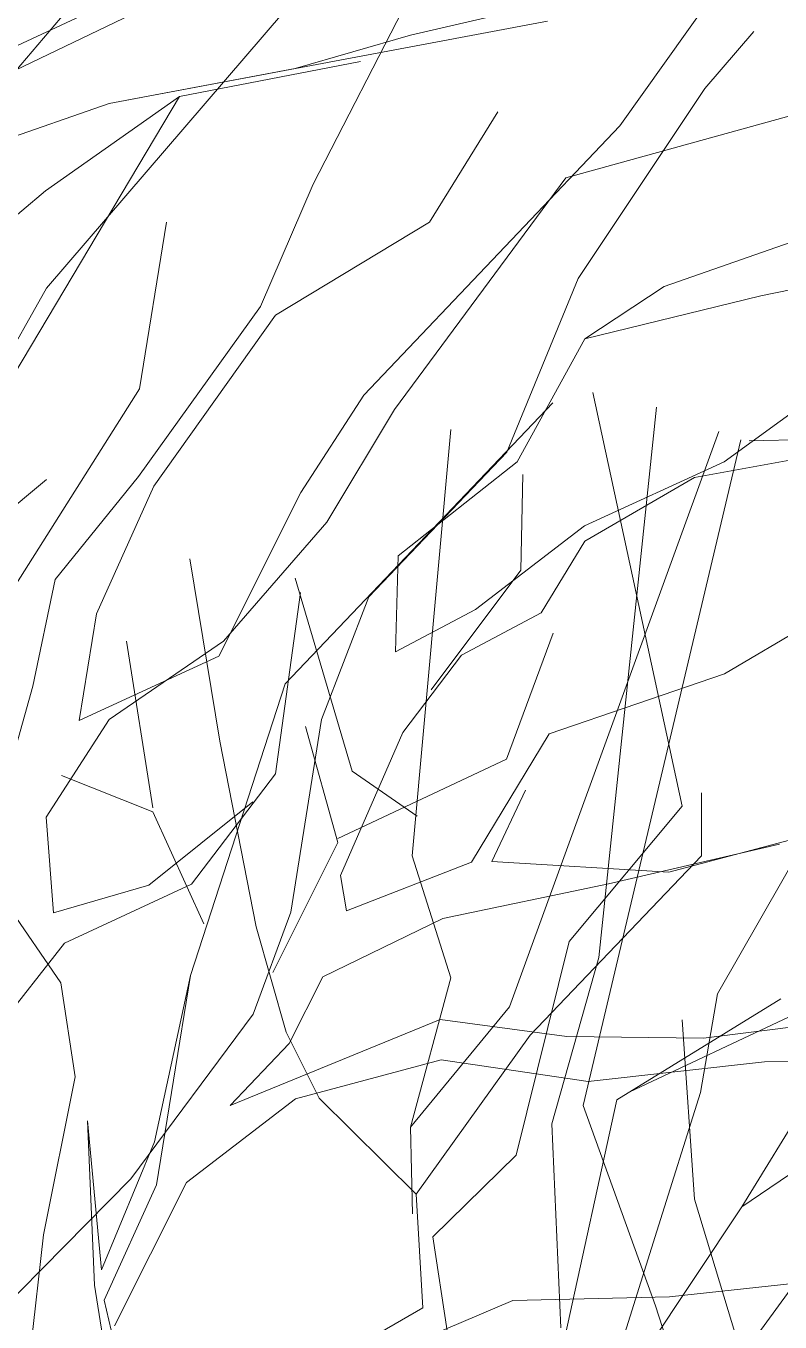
# Model space of a CAD drawing. Header units: millimetres. Extents: x -13512 to 8923, y -6533 to 5096.
# Drawn here: x -522.6 to -415.4, y -5617.3 to -5433.1 of the extents above; entities that cross this region are included whole.
import ezdxf

# ---------------------------------------------------------------- set-up
doc = ezdxf.new("R2010")
doc.units = ezdxf.units.MM
for name, color, linetype, lineweight in [('A-ELEWACJA CIENKA', 11, 'Continuous', 13), ('B-materiały', 9, 'Continuous', 0), ('Layer1', 7, 'Continuous', 0)]:
    doc.layers.add(name, color=color, linetype=linetype, lineweight=lineweight)

# ---------------------------------------------------------------- blocks, each defined once
blk = doc.blocks.new('A$C2EBD462E')
at = {"layer": 'B-materiały'}
for p, q in [((-36.61, 949.78), (-23.92, 890.99)), ((-80.34, 908.35), (-42.28, 948.3)), ((-35.74, 869.47), (-27.53, 947.69)), ((-62.29, 883.94), (-56.77, 944.52)), ((-48.42, 862.45), (-18.68, 944.24)), ((-37.96, 848.42), (-15.58, 943.03)), ((-46.84, 924.54), (-46.55, 938.12)), ((-89.62, 900.21), (-93.88, 926.12)), ((-70.81, 895.94), (-78.89, 923.39)), ((-59.55, 907.5), (-46.84, 924.54)), ((-48.86, 897.67), (-42.22, 915.59)), ((-99.11, 890.74), (-102.86, 914.43)), ((-93.78, 866.9), (-80.34, 908.35)), ((-72.83, 885.82), (-77.45, 902.29)), ((-84.45, 873.84), (-89.62, 900.21)), ((-72.83, 886.4), (-48.86, 897.67)), ((-99.11, 890.16), (-112.1, 895.36)), ((-61.57, 889.58), (-70.81, 895.94)), ((-21.16, 883.94), (-21.16, 892.89)), ((-21.16, 892.89), (-21.16, 883.94)), ((-91.89, 874.27), (-99.11, 890.16)), ((-23.92, 890.99), (-39.97, 871.74)), ((-82.07, 867.33), (-72.83, 885.82)), ((-18.86, 864.31), (-6.55, 885.84)), ((-56.77, 866.59), (-62.29, 883.94)), ((-45.49, 858.45), (-21.16, 883.94)), ((-112.19, 865.88), (-119.73, 876.86)), ((-80.17, 858.86), (-84.45, 873.84)), ((-39.97, 871.74), (-47.49, 841.37)), ((-42.41, 845.84), (-35.74, 869.47)), ((-15.4, 834.05), (5.17, 867.67)), ((-110.18, 852.52), (-112.19, 865.88)), ((-93.78, 866.9), (-98.9, 843.27)), ((-98.62, 837.17), (-93.78, 866.9)), ((-62.51, 845.34), (-56.77, 866.59)), ((-21.3, 850.28), (-18.86, 864.31)), ((-62.51, 845.34), (-48.42, 862.45)), ((-9.88, 863.61), (-33.2, 849.23)), ((-7.87, 861.44), (-31.44, 850.32)), ((-22.17, 835.13), (-23.92, 860.62)), ((-75.47, 849.48), (-80.17, 858.86)), ((-61.72, 835.86), (-45.49, 858.45)), ((-114.64, 830.06), (-110.18, 852.52)), ((11.69, 852.49), (-15.4, 834.05)), ((-61.72, 835.86), (-75.47, 849.48)), ((-33.2, 849.23), (-40.54, 815.72)), ((-27.51, 830.57), (-21.3, 850.28)), ((-27.68, 819.95), (-37.96, 848.42)), ((-106.42, 825.1), (-108.43, 846.25)), ((-108.43, 846.25), (-107.42, 822.93)), ((-41.13, 816.82), (-42.41, 845.84)), ((-62.21, 833.05), (-62.51, 845.34)), ((-98.9, 843.27), (-106.42, 825.1)), ((-47.49, 841.37), (-59.33, 829.77)), ((-106.03, 820.78), (-98.62, 837.17)), ((-15.4, 812.9), (2.41, 837.3)), ((-60.75, 819.68), (-61.72, 835.86)), ((-15.4, 812.9), (-22.17, 835.13)), ((-15.4, 834.05), (-29.31, 813.21)), ((-117.85, 802.05), (-114.64, 830.06)), ((-59.33, 829.77), (-57.32, 816.42)), ((-33.72, 810.86), (-27.51, 830.57)), ((-107.42, 822.93), (-103.85, 800.73)), ((-101.02, 799.12), (-106.03, 820.78)), ((-20.16, 796.63), (-27.68, 819.95)), ((-66.81, 816.18), (-60.75, 819.68))]:
    blk.add_line(p, q, dxfattribs=at)

msp = doc.modelspace()

# ---------------------------------------------------------------- linework, layer by layer
at = {"layer": 'Layer1'}
for p, q in [((-543.36, -5462.19), (-499.07, -5410.14)), ((-543.36, -5462.19), (-499.07, -5410.14)), ((-543.36, -5462.19), (-499.07, -5410.14)), ((-543.36, -5462.19), (-499.07, -5410.14)), ((-543.36, -5462.19), (-499.07, -5410.14)), ((-543.36, -5462.19), (-499.07, -5410.14)), ((-543.36, -5462.19), (-499.07, -5410.14)), ((-543.36, -5462.19), (-499.07, -5410.14)), ((-490.69, -5423.39), (-536.45, -5445.34)), ((-490.69, -5423.39), (-536.45, -5445.34)), ((-490.69, -5423.39), (-536.45, -5445.34)), ((-490.69, -5423.39), (-536.45, -5445.34)), ((-490.69, -5423.39), (-536.45, -5445.34)), ((-490.69, -5423.39), (-536.45, -5445.34)), ((-490.69, -5423.39), (-536.45, -5445.34)), ((-490.69, -5423.39), (-536.45, -5445.34)), ((-481.78, -5455.62), (-465.23, -5423.39)), ((-481.78, -5455.62), (-465.23, -5423.39)), ((-481.78, -5455.62), (-465.23, -5423.39)), ((-481.78, -5455.62), (-465.23, -5423.39)), ((-481.78, -5455.62), (-465.23, -5423.39)), ((-481.78, -5455.62), (-465.23, -5423.39)), ((-481.78, -5455.62), (-465.23, -5423.39)), ((-481.78, -5455.62), (-465.23, -5423.39)), ((-467.95, -5434.46), (-419.41, -5423.19)), ((-467.95, -5434.46), (-419.41, -5423.19)), ((-467.95, -5434.46), (-419.41, -5423.19)), ((-467.95, -5434.46), (-419.41, -5423.19)), ((-467.95, -5434.46), (-419.41, -5423.19)), ((-467.95, -5434.46), (-419.41, -5423.19)), ((-467.95, -5434.46), (-419.41, -5423.19)), ((-467.95, -5434.46), (-419.41, -5423.19)), ((-438.19, -5447.35), (-423.63, -5426.89)), ((-438.19, -5447.35), (-423.63, -5426.89)), ((-438.19, -5447.35), (-423.63, -5426.89)), ((-438.19, -5447.35), (-423.63, -5426.89)), ((-438.19, -5447.35), (-423.63, -5426.89)), ((-438.19, -5447.35), (-423.63, -5426.89)), ((-438.19, -5447.35), (-423.63, -5426.89)), ((-438.19, -5447.35), (-423.63, -5426.89)), ((-536.69, -5441.92), (-509.01, -5429.02)), ((-536.69, -5441.92), (-509.01, -5429.02)), ((-536.69, -5441.92), (-509.01, -5429.02)), ((-536.69, -5441.92), (-509.01, -5429.02)), ((-536.69, -5441.92), (-509.01, -5429.02)), ((-536.69, -5441.92), (-509.01, -5429.02)), ((-536.69, -5441.92), (-509.01, -5429.02)), ((-536.69, -5441.92), (-509.01, -5429.02)), ((-519.69, -5470.43), (-485.85, -5431.05)), ((-519.69, -5470.43), (-485.85, -5431.05)), ((-519.69, -5470.43), (-485.85, -5431.05)), ((-519.69, -5470.43), (-485.85, -5431.05)), ((-519.69, -5470.43), (-485.85, -5431.05)), ((-519.69, -5470.43), (-485.85, -5431.05)), ((-519.69, -5470.43), (-485.85, -5431.05)), ((-519.69, -5470.43), (-485.85, -5431.05)), ((-510.78, -5444.15), (-448.47, -5432.45)), ((-510.78, -5444.15), (-448.47, -5432.45)), ((-510.78, -5444.15), (-448.47, -5432.45)), ((-510.78, -5444.15), (-448.47, -5432.45)), ((-510.78, -5444.15), (-448.47, -5432.45)), ((-510.78, -5444.15), (-448.47, -5432.45)), ((-510.78, -5444.15), (-448.47, -5432.45)), ((-510.78, -5444.15), (-448.47, -5432.45)), ((-426.12, -5442.03), (-419.15, -5433.95)), ((-426.12, -5442.03), (-419.15, -5433.95)), ((-426.12, -5442.03), (-419.15, -5433.95)), ((-426.12, -5442.03), (-419.15, -5433.95)), ((-426.12, -5442.03), (-419.15, -5433.95)), ((-426.12, -5442.03), (-419.15, -5433.95)), ((-426.12, -5442.03), (-419.15, -5433.95)), ((-426.12, -5442.03), (-419.15, -5433.95)), ((-484.35, -5439.18), (-467.95, -5434.46)), ((-484.35, -5439.18), (-467.95, -5434.46)), ((-484.35, -5439.18), (-467.95, -5434.46)), ((-484.35, -5439.18), (-467.95, -5434.46)), ((-484.35, -5439.18), (-467.95, -5434.46)), ((-484.35, -5439.18), (-467.95, -5434.46)), ((-484.35, -5439.18), (-467.95, -5434.46)), ((-484.35, -5439.18), (-467.95, -5434.46)), ((-510.78, -5444.15), (-484.35, -5439.18)), ((-510.78, -5444.15), (-484.35, -5439.18)), ((-510.78, -5444.15), (-484.35, -5439.18)), ((-510.78, -5444.15), (-484.35, -5439.18)), ((-510.78, -5444.15), (-484.35, -5439.18)), ((-510.78, -5444.15), (-484.35, -5439.18)), ((-510.78, -5444.15), (-484.35, -5439.18)), ((-510.78, -5444.15), (-484.35, -5439.18)), ((-475.04, -5438.22), (-500.76, -5443.18)), ((-475.04, -5438.22), (-500.76, -5443.18)), ((-475.04, -5438.22), (-500.76, -5443.18)), ((-475.04, -5438.22), (-500.76, -5443.18)), ((-475.04, -5438.22), (-500.76, -5443.18)), ((-475.04, -5438.22), (-500.76, -5443.18)), ((-475.04, -5438.22), (-500.76, -5443.18)), ((-475.04, -5438.22), (-500.76, -5443.18)), ((-393.04, -5440.11), (-445.89, -5454.75)), ((-393.04, -5440.11), (-445.89, -5454.75)), ((-393.04, -5440.11), (-445.89, -5454.75)), ((-393.04, -5440.11), (-445.89, -5454.75)), ((-393.04, -5440.11), (-445.89, -5454.75)), ((-393.04, -5440.11), (-445.89, -5454.75)), ((-393.04, -5440.11), (-445.89, -5454.75)), ((-393.04, -5440.11), (-445.89, -5454.75)), ((-542.57, -5513.29), (-500.76, -5443.18)), ((-542.57, -5513.29), (-500.76, -5443.18)), ((-542.57, -5513.29), (-500.76, -5443.18)), ((-542.57, -5513.29), (-500.76, -5443.18)), ((-542.57, -5513.29), (-500.76, -5443.18)), ((-542.57, -5513.29), (-500.76, -5443.18)), ((-542.57, -5513.29), (-500.76, -5443.18)), ((-542.57, -5513.29), (-500.76, -5443.18)), ((-500.76, -5443.18), (-519.81, -5456.58)), ((-500.76, -5443.18), (-519.81, -5456.58)), ((-500.76, -5443.18), (-519.81, -5456.58)), ((-500.76, -5443.18), (-519.81, -5456.58)), ((-500.76, -5443.18), (-519.81, -5456.58)), ((-500.76, -5443.18), (-519.81, -5456.58)), ((-500.76, -5443.18), (-519.81, -5456.58)), ((-500.76, -5443.18), (-519.81, -5456.58)), ((-444.11, -5469.04), (-426.12, -5442.03)), ((-444.11, -5469.04), (-426.12, -5442.03)), ((-444.11, -5469.04), (-426.12, -5442.03)), ((-444.11, -5469.04), (-426.12, -5442.03)), ((-444.11, -5469.04), (-426.12, -5442.03)), ((-444.11, -5469.04), (-426.12, -5442.03)), ((-444.11, -5469.04), (-426.12, -5442.03)), ((-444.11, -5469.04), (-426.12, -5442.03)), ((-530.71, -5451.11), (-510.78, -5444.15)), ((-530.71, -5451.11), (-510.78, -5444.15)), ((-530.71, -5451.11), (-510.78, -5444.15)), ((-530.71, -5451.11), (-510.78, -5444.15)), ((-530.71, -5451.11), (-510.78, -5444.15)), ((-530.71, -5451.11), (-510.78, -5444.15)), ((-530.71, -5451.11), (-510.78, -5444.15)), ((-530.71, -5451.11), (-510.78, -5444.15)), ((-455.56, -5445.34), (-465.23, -5461.02)), ((-455.56, -5445.34), (-465.23, -5461.02)), ((-455.56, -5445.34), (-465.23, -5461.02)), ((-455.56, -5445.34), (-465.23, -5461.02)), ((-455.56, -5445.34), (-465.23, -5461.02)), ((-455.56, -5445.34), (-465.23, -5461.02)), ((-455.56, -5445.34), (-465.23, -5461.02)), ((-455.56, -5445.34), (-465.23, -5461.02)), ((-453.58, -5463.53), (-438.19, -5447.35)), ((-453.58, -5463.53), (-438.19, -5447.35)), ((-453.58, -5463.53), (-438.19, -5447.35)), ((-453.58, -5463.53), (-438.19, -5447.35)), ((-453.58, -5463.53), (-438.19, -5447.35)), ((-453.58, -5463.53), (-438.19, -5447.35)), ((-453.58, -5463.53), (-438.19, -5447.35)), ((-453.58, -5463.53), (-438.19, -5447.35)), ((-489.24, -5473.04), (-481.78, -5455.62)), ((-489.24, -5473.04), (-481.78, -5455.62)), ((-489.24, -5473.04), (-481.78, -5455.62)), ((-489.24, -5473.04), (-481.78, -5455.62)), ((-489.24, -5473.04), (-481.78, -5455.62)), ((-489.24, -5473.04), (-481.78, -5455.62)), ((-489.24, -5473.04), (-481.78, -5455.62)), ((-489.24, -5473.04), (-481.78, -5455.62)), ((-445.89, -5454.75), (-470.21, -5487.64)), ((-445.89, -5454.75), (-470.21, -5487.64)), ((-445.89, -5454.75), (-470.21, -5487.64)), ((-445.89, -5454.75), (-470.21, -5487.64)), ((-445.89, -5454.75), (-470.21, -5487.64)), ((-445.89, -5454.75), (-470.21, -5487.64)), ((-445.89, -5454.75), (-470.21, -5487.64)), ((-445.89, -5454.75), (-470.21, -5487.64)), ((-519.81, -5456.58), (-537.38, -5471.38)), ((-519.81, -5456.58), (-537.38, -5471.38)), ((-519.81, -5456.58), (-537.38, -5471.38)), ((-519.81, -5456.58), (-537.38, -5471.38)), ((-519.81, -5456.58), (-537.38, -5471.38)), ((-519.81, -5456.58), (-537.38, -5471.38)), ((-519.81, -5456.58), (-537.38, -5471.38)), ((-519.81, -5456.58), (-537.38, -5471.38)), ((-348.25, -5457.19), (-418.18, -5471.48)), ((-348.25, -5457.19), (-418.18, -5471.48)), ((-348.25, -5457.19), (-418.18, -5471.48)), ((-348.25, -5457.19), (-418.18, -5471.48)), ((-348.25, -5457.19), (-418.18, -5471.48)), ((-348.25, -5457.19), (-418.18, -5471.48)), ((-348.25, -5457.19), (-418.18, -5471.48)), ((-348.25, -5457.19), (-418.18, -5471.48)), ((-506.48, -5484.72), (-502.61, -5461.02)), ((-506.48, -5484.72), (-502.61, -5461.02)), ((-506.48, -5484.72), (-502.61, -5461.02)), ((-506.48, -5484.72), (-502.61, -5461.02)), ((-506.48, -5484.72), (-502.61, -5461.02)), ((-506.48, -5484.72), (-502.61, -5461.02)), ((-506.48, -5484.72), (-502.61, -5461.02)), ((-506.48, -5484.72), (-502.61, -5461.02)), ((-465.23, -5461.02), (-487.14, -5474.26)), ((-465.23, -5461.02), (-487.14, -5474.26)), ((-465.23, -5461.02), (-487.14, -5474.26)), ((-465.23, -5461.02), (-487.14, -5474.26)), ((-465.23, -5461.02), (-487.14, -5474.26)), ((-465.23, -5461.02), (-487.14, -5474.26)), ((-465.23, -5461.02), (-487.14, -5474.26)), ((-465.23, -5461.02), (-487.14, -5474.26)), ((-411.95, -5463.21), (-431.88, -5470.17)), ((-411.95, -5463.21), (-431.88, -5470.17)), ((-411.95, -5463.21), (-431.88, -5470.17)), ((-411.95, -5463.21), (-431.88, -5470.17)), ((-411.95, -5463.21), (-431.88, -5470.17)), ((-411.95, -5463.21), (-431.88, -5470.17)), ((-411.95, -5463.21), (-431.88, -5470.17)), ((-411.95, -5463.21), (-431.88, -5470.17)), ((-474.57, -5485.6), (-453.58, -5463.53)), ((-474.57, -5485.6), (-453.58, -5463.53)), ((-474.57, -5485.6), (-453.58, -5463.53)), ((-474.57, -5485.6), (-453.58, -5463.53)), ((-474.57, -5485.6), (-453.58, -5463.53)), ((-474.57, -5485.6), (-453.58, -5463.53)), ((-474.57, -5485.6), (-453.58, -5463.53)), ((-474.57, -5485.6), (-453.58, -5463.53)), ((-454.26, -5493.7), (-444.11, -5469.04)), ((-454.26, -5493.7), (-444.11, -5469.04)), ((-454.26, -5493.7), (-444.11, -5469.04)), ((-454.26, -5493.7), (-444.11, -5469.04)), ((-454.26, -5493.7), (-444.11, -5469.04)), ((-454.26, -5493.7), (-444.11, -5469.04)), ((-454.26, -5493.7), (-444.11, -5469.04)), ((-454.26, -5493.7), (-444.11, -5469.04)), ((-546.28, -5517.55), (-519.69, -5470.43)), ((-546.28, -5517.55), (-519.69, -5470.43)), ((-546.28, -5517.55), (-519.69, -5470.43)), ((-546.28, -5517.55), (-519.69, -5470.43)), ((-546.28, -5517.55), (-519.69, -5470.43)), ((-546.28, -5517.55), (-519.69, -5470.43)), ((-546.28, -5517.55), (-519.69, -5470.43)), ((-546.28, -5517.55), (-519.69, -5470.43)), ((-431.88, -5470.17), (-443.18, -5477.63)), ((-431.88, -5470.17), (-443.18, -5477.63)), ((-431.88, -5470.17), (-443.18, -5477.63)), ((-431.88, -5470.17), (-443.18, -5477.63)), ((-431.88, -5470.17), (-443.18, -5477.63)), ((-431.88, -5470.17), (-443.18, -5477.63)), ((-431.88, -5470.17), (-443.18, -5477.63)), ((-431.88, -5470.17), (-443.18, -5477.63)), ((-418.18, -5471.48), (-443.18, -5477.63)), ((-418.18, -5471.48), (-443.18, -5477.63)), ((-418.18, -5471.48), (-443.18, -5477.63)), ((-418.18, -5471.48), (-443.18, -5477.63)), ((-418.18, -5471.48), (-443.18, -5477.63)), ((-418.18, -5471.48), (-443.18, -5477.63)), ((-418.18, -5471.48), (-443.18, -5477.63)), ((-418.18, -5471.48), (-443.18, -5477.63)), ((-506.59, -5497.17), (-489.24, -5473.04)), ((-506.59, -5497.17), (-489.24, -5473.04)), ((-506.59, -5497.17), (-489.24, -5473.04)), ((-506.59, -5497.17), (-489.24, -5473.04)), ((-506.59, -5497.17), (-489.24, -5473.04)), ((-506.59, -5497.17), (-489.24, -5473.04)), ((-506.59, -5497.17), (-489.24, -5473.04)), ((-506.59, -5497.17), (-489.24, -5473.04)), ((-487.14, -5474.26), (-504.4, -5498.55)), ((-487.14, -5474.26), (-504.4, -5498.55)), ((-487.14, -5474.26), (-504.4, -5498.55)), ((-487.14, -5474.26), (-504.4, -5498.55)), ((-487.14, -5474.26), (-504.4, -5498.55)), ((-487.14, -5474.26), (-504.4, -5498.55)), ((-487.14, -5474.26), (-504.4, -5498.55)), ((-487.14, -5474.26), (-504.4, -5498.55)), ((-443.18, -5477.63), (-452.79, -5495.1)), ((-443.18, -5477.63), (-452.79, -5495.1)), ((-443.18, -5477.63), (-452.79, -5495.1)), ((-443.18, -5477.63), (-452.79, -5495.1)), ((-443.18, -5477.63), (-452.79, -5495.1)), ((-443.18, -5477.63), (-452.79, -5495.1)), ((-443.18, -5477.63), (-452.79, -5495.1)), ((-443.18, -5477.63), (-452.79, -5495.1)), ((-423.36, -5495.08), (-402.91, -5480.21)), ((-423.36, -5495.08), (-402.91, -5480.21)), ((-423.36, -5495.08), (-402.91, -5480.21)), ((-423.36, -5495.08), (-402.91, -5480.21)), ((-423.36, -5495.08), (-402.91, -5480.21)), ((-423.36, -5495.08), (-402.91, -5480.21)), ((-423.36, -5495.08), (-402.91, -5480.21)), ((-423.36, -5495.08), (-402.91, -5480.21)), ((-524.52, -5513.29), (-506.48, -5484.72)), ((-524.52, -5513.29), (-506.48, -5484.72)), ((-524.52, -5513.29), (-506.48, -5484.72)), ((-524.52, -5513.29), (-506.48, -5484.72)), ((-524.52, -5513.29), (-506.48, -5484.72)), ((-524.52, -5513.29), (-506.48, -5484.72)), ((-524.52, -5513.29), (-506.48, -5484.72)), ((-524.52, -5513.29), (-506.48, -5484.72)), ((-483.55, -5499.46), (-474.57, -5485.6)), ((-483.55, -5499.46), (-474.57, -5485.6)), ((-483.55, -5499.46), (-474.57, -5485.6)), ((-483.55, -5499.46), (-474.57, -5485.6)), ((-483.55, -5499.46), (-474.57, -5485.6)), ((-483.55, -5499.46), (-474.57, -5485.6)), ((-483.55, -5499.46), (-474.57, -5485.6)), ((-483.55, -5499.46), (-474.57, -5485.6)), ((-470.21, -5487.64), (-479.86, -5503.68)), ((-470.21, -5487.64), (-479.86, -5503.68)), ((-470.21, -5487.64), (-479.86, -5503.68)), ((-470.21, -5487.64), (-479.86, -5503.68)), ((-470.21, -5487.64), (-479.86, -5503.68)), ((-470.21, -5487.64), (-479.86, -5503.68)), ((-470.21, -5487.64), (-479.86, -5503.68)), ((-470.21, -5487.64), (-479.86, -5503.68)), ((-400.45, -5492.36), (-427.61, -5497.34)), ((-400.45, -5492.36), (-427.61, -5497.34)), ((-400.45, -5492.36), (-427.61, -5497.34)), ((-400.45, -5492.36), (-427.61, -5497.34)), ((-400.45, -5492.36), (-427.61, -5497.34)), ((-400.45, -5492.36), (-427.61, -5497.34)), ((-400.45, -5492.36), (-427.61, -5497.34)), ((-400.45, -5492.36), (-427.61, -5497.34)), ((-419.84, -5492.12), (-401.9, -5491.67)), ((-419.84, -5492.12), (-401.9, -5491.67)), ((-419.84, -5492.12), (-401.9, -5491.67)), ((-419.84, -5492.12), (-401.9, -5491.67)), ((-419.84, -5492.12), (-401.9, -5491.67)), ((-419.84, -5492.12), (-401.9, -5491.67)), ((-419.84, -5492.12), (-401.9, -5491.67)), ((-419.84, -5492.12), (-401.9, -5491.67)), ((-473.85, -5514.3), (-454.26, -5493.7)), ((-473.85, -5514.3), (-454.26, -5493.7)), ((-473.85, -5514.3), (-454.26, -5493.7)), ((-473.85, -5514.3), (-454.26, -5493.7)), ((-473.85, -5514.3), (-454.26, -5493.7)), ((-473.85, -5514.3), (-454.26, -5493.7)), ((-473.85, -5514.3), (-454.26, -5493.7)), ((-473.85, -5514.3), (-454.26, -5493.7)), ((-452.79, -5495.1), (-469.69, -5508.45)), ((-452.79, -5495.1), (-469.69, -5508.45)), ((-452.79, -5495.1), (-469.69, -5508.45)), ((-452.79, -5495.1), (-469.69, -5508.45)), ((-452.79, -5495.1), (-469.69, -5508.45)), ((-452.79, -5495.1), (-469.69, -5508.45)), ((-452.79, -5495.1), (-469.69, -5508.45)), ((-452.79, -5495.1), (-469.69, -5508.45)), ((-443.23, -5504.2), (-423.36, -5495.08)), ((-443.23, -5504.2), (-423.36, -5495.08)), ((-443.23, -5504.2), (-423.36, -5495.08)), ((-443.23, -5504.2), (-423.36, -5495.08)), ((-443.23, -5504.2), (-423.36, -5495.08)), ((-443.23, -5504.2), (-423.36, -5495.08)), ((-443.23, -5504.2), (-423.36, -5495.08)), ((-443.23, -5504.2), (-423.36, -5495.08)), ((-519.69, -5497.61), (-529.36, -5505.63)), ((-519.69, -5497.61), (-529.36, -5505.63)), ((-519.69, -5497.61), (-529.36, -5505.63)), ((-519.69, -5497.61), (-529.36, -5505.63)), ((-519.69, -5497.61), (-529.36, -5505.63)), ((-519.69, -5497.61), (-529.36, -5505.63)), ((-519.69, -5497.61), (-529.36, -5505.63)), ((-519.69, -5497.61), (-529.36, -5505.63)), ((-518.42, -5511.82), (-506.59, -5497.17)), ((-518.42, -5511.82), (-506.59, -5497.17)), ((-518.42, -5511.82), (-506.59, -5497.17)), ((-518.42, -5511.82), (-506.59, -5497.17)), ((-518.42, -5511.82), (-506.59, -5497.17)), ((-518.42, -5511.82), (-506.59, -5497.17)), ((-518.42, -5511.82), (-506.59, -5497.17)), ((-518.42, -5511.82), (-506.59, -5497.17)), ((-427.61, -5497.34), (-443.18, -5506.35)), ((-427.61, -5497.34), (-443.18, -5506.35)), ((-427.61, -5497.34), (-443.18, -5506.35)), ((-427.61, -5497.34), (-443.18, -5506.35)), ((-427.61, -5497.34), (-443.18, -5506.35)), ((-427.61, -5497.34), (-443.18, -5506.35)), ((-427.61, -5497.34), (-443.18, -5506.35)), ((-427.61, -5497.34), (-443.18, -5506.35)), ((-504.4, -5498.55), (-512.56, -5516.7)), ((-504.4, -5498.55), (-512.56, -5516.7)), ((-504.4, -5498.55), (-512.56, -5516.7)), ((-504.4, -5498.55), (-512.56, -5516.7)), ((-504.4, -5498.55), (-512.56, -5516.7)), ((-504.4, -5498.55), (-512.56, -5516.7)), ((-504.4, -5498.55), (-512.56, -5516.7)), ((-504.4, -5498.55), (-512.56, -5516.7)), ((-495.18, -5522.73), (-483.55, -5499.46)), ((-495.18, -5522.73), (-483.55, -5499.46)), ((-495.18, -5522.73), (-483.55, -5499.46)), ((-495.18, -5522.73), (-483.55, -5499.46)), ((-495.18, -5522.73), (-483.55, -5499.46)), ((-495.18, -5522.73), (-483.55, -5499.46)), ((-495.18, -5522.73), (-483.55, -5499.46)), ((-495.18, -5522.73), (-483.55, -5499.46)), ((-479.86, -5503.68), (-494.51, -5520.56)), ((-479.86, -5503.68), (-494.51, -5520.56)), ((-479.86, -5503.68), (-494.51, -5520.56)), ((-479.86, -5503.68), (-494.51, -5520.56)), ((-479.86, -5503.68), (-494.51, -5520.56)), ((-479.86, -5503.68), (-494.51, -5520.56)), ((-479.86, -5503.68), (-494.51, -5520.56)), ((-479.86, -5503.68), (-494.51, -5520.56)), ((-458.73, -5516.07), (-443.23, -5504.2)), ((-458.73, -5516.07), (-443.23, -5504.2)), ((-458.73, -5516.07), (-443.23, -5504.2)), ((-458.73, -5516.07), (-443.23, -5504.2)), ((-458.73, -5516.07), (-443.23, -5504.2)), ((-458.73, -5516.07), (-443.23, -5504.2)), ((-458.73, -5516.07), (-443.23, -5504.2)), ((-458.73, -5516.07), (-443.23, -5504.2)), ((-443.18, -5506.35), (-449.38, -5516.55)), ((-443.18, -5506.35), (-449.38, -5516.55)), ((-443.18, -5506.35), (-449.38, -5516.55)), ((-443.18, -5506.35), (-449.38, -5516.55)), ((-443.18, -5506.35), (-449.38, -5516.55)), ((-443.18, -5506.35), (-449.38, -5516.55)), ((-443.18, -5506.35), (-449.38, -5516.55)), ((-443.18, -5506.35), (-449.38, -5516.55)), ((-469.69, -5508.45), (-470.06, -5522.1)), ((-469.69, -5508.45), (-470.06, -5522.1)), ((-469.69, -5508.45), (-470.06, -5522.1)), ((-469.69, -5508.45), (-470.06, -5522.1)), ((-469.69, -5508.45), (-470.06, -5522.1)), ((-469.69, -5508.45), (-470.06, -5522.1)), ((-469.69, -5508.45), (-470.06, -5522.1)), ((-469.69, -5508.45), (-470.06, -5522.1)), ((-521.63, -5526.98), (-518.42, -5511.82)), ((-521.63, -5526.98), (-518.42, -5511.82)), ((-521.63, -5526.98), (-518.42, -5511.82)), ((-521.63, -5526.98), (-518.42, -5511.82)), ((-521.63, -5526.98), (-518.42, -5511.82)), ((-521.63, -5526.98), (-518.42, -5511.82)), ((-521.63, -5526.98), (-518.42, -5511.82)), ((-521.63, -5526.98), (-518.42, -5511.82)), ((-483.6, -5513.64), (-487.14, -5539.43)), ((-483.6, -5513.64), (-487.14, -5539.43)), ((-483.6, -5513.64), (-487.14, -5539.43)), ((-483.6, -5513.64), (-487.14, -5539.43)), ((-483.6, -5513.64), (-487.14, -5539.43)), ((-483.6, -5513.64), (-487.14, -5539.43)), ((-483.6, -5513.64), (-487.14, -5539.43)), ((-483.6, -5513.64), (-487.14, -5539.43)), ((-480.59, -5531.7), (-473.85, -5514.3)), ((-480.59, -5531.7), (-473.85, -5514.3)), ((-480.59, -5531.7), (-473.85, -5514.3)), ((-480.59, -5531.7), (-473.85, -5514.3)), ((-480.59, -5531.7), (-473.85, -5514.3)), ((-480.59, -5531.7), (-473.85, -5514.3)), ((-480.59, -5531.7), (-473.85, -5514.3)), ((-480.59, -5531.7), (-473.85, -5514.3)), ((-423.32, -5525.24), (-405.63, -5514.74)), ((-423.32, -5525.24), (-405.63, -5514.74)), ((-423.32, -5525.24), (-405.63, -5514.74)), ((-423.32, -5525.24), (-405.63, -5514.74)), ((-423.32, -5525.24), (-405.63, -5514.74)), ((-423.32, -5525.24), (-405.63, -5514.74)), ((-423.32, -5525.24), (-405.63, -5514.74)), ((-423.32, -5525.24), (-405.63, -5514.74)), ((-512.56, -5516.7), (-515.05, -5531.84)), ((-512.56, -5516.7), (-515.05, -5531.84)), ((-512.56, -5516.7), (-515.05, -5531.84)), ((-512.56, -5516.7), (-515.05, -5531.84)), ((-512.56, -5516.7), (-515.05, -5531.84)), ((-512.56, -5516.7), (-515.05, -5531.84)), ((-512.56, -5516.7), (-515.05, -5531.84)), ((-512.56, -5516.7), (-515.05, -5531.84)), ((-470.06, -5522.1), (-458.73, -5516.07)), ((-470.06, -5522.1), (-458.73, -5516.07)), ((-470.06, -5522.1), (-458.73, -5516.07)), ((-470.06, -5522.1), (-458.73, -5516.07)), ((-470.06, -5522.1), (-458.73, -5516.07)), ((-470.06, -5522.1), (-458.73, -5516.07)), ((-470.06, -5522.1), (-458.73, -5516.07)), ((-470.06, -5522.1), (-458.73, -5516.07)), ((-449.38, -5516.55), (-460.72, -5522.58)), ((-449.38, -5516.55), (-460.72, -5522.58)), ((-449.38, -5516.55), (-460.72, -5522.58)), ((-449.38, -5516.55), (-460.72, -5522.58)), ((-449.38, -5516.55), (-460.72, -5522.58)), ((-449.38, -5516.55), (-460.72, -5522.58)), ((-449.38, -5516.55), (-460.72, -5522.58)), ((-449.38, -5516.55), (-460.72, -5522.58)), ((-494.51, -5520.56), (-510.75, -5531.73)), ((-494.51, -5520.56), (-510.75, -5531.73)), ((-494.51, -5520.56), (-510.75, -5531.73)), ((-494.51, -5520.56), (-510.75, -5531.73)), ((-494.51, -5520.56), (-510.75, -5531.73)), ((-494.51, -5520.56), (-510.75, -5531.73)), ((-494.51, -5520.56), (-510.75, -5531.73)), ((-494.51, -5520.56), (-510.75, -5531.73)), ((-515.05, -5531.84), (-495.18, -5522.73)), ((-515.05, -5531.84), (-495.18, -5522.73)), ((-515.05, -5531.84), (-495.18, -5522.73)), ((-515.05, -5531.84), (-495.18, -5522.73)), ((-515.05, -5531.84), (-495.18, -5522.73)), ((-515.05, -5531.84), (-495.18, -5522.73)), ((-515.05, -5531.84), (-495.18, -5522.73)), ((-515.05, -5531.84), (-495.18, -5522.73)), ((-460.72, -5522.58), (-469.06, -5533.56)), ((-460.72, -5522.58), (-469.06, -5533.56)), ((-460.72, -5522.58), (-469.06, -5533.56)), ((-460.72, -5522.58), (-469.06, -5533.56)), ((-460.72, -5522.58), (-469.06, -5533.56)), ((-460.72, -5522.58), (-469.06, -5533.56)), ((-460.72, -5522.58), (-469.06, -5533.56)), ((-460.72, -5522.58), (-469.06, -5533.56)), ((-448.23, -5533.76), (-423.32, -5525.24)), ((-448.23, -5533.76), (-423.32, -5525.24)), ((-448.23, -5533.76), (-423.32, -5525.24)), ((-448.23, -5533.76), (-423.32, -5525.24)), ((-448.23, -5533.76), (-423.32, -5525.24)), ((-448.23, -5533.76), (-423.32, -5525.24)), ((-448.23, -5533.76), (-423.32, -5525.24)), ((-448.23, -5533.76), (-423.32, -5525.24)), ((-526.24, -5543.61), (-521.63, -5526.98)), ((-526.24, -5543.61), (-521.63, -5526.98)), ((-526.24, -5543.61), (-521.63, -5526.98)), ((-526.24, -5543.61), (-521.63, -5526.98)), ((-526.24, -5543.61), (-521.63, -5526.98)), ((-526.24, -5543.61), (-521.63, -5526.98)), ((-526.24, -5543.61), (-521.63, -5526.98)), ((-526.24, -5543.61), (-521.63, -5526.98)), ((-510.75, -5531.73), (-519.73, -5545.6)), ((-510.75, -5531.73), (-519.73, -5545.6)), ((-510.75, -5531.73), (-519.73, -5545.6)), ((-510.75, -5531.73), (-519.73, -5545.6)), ((-510.75, -5531.73), (-519.73, -5545.6)), ((-510.75, -5531.73), (-519.73, -5545.6)), ((-510.75, -5531.73), (-519.73, -5545.6)), ((-510.75, -5531.73), (-519.73, -5545.6)), ((-484.93, -5559.09), (-480.59, -5531.7)), ((-484.93, -5559.09), (-480.59, -5531.7)), ((-484.93, -5559.09), (-480.59, -5531.7)), ((-484.93, -5559.09), (-480.59, -5531.7)), ((-484.93, -5559.09), (-480.59, -5531.7)), ((-484.93, -5559.09), (-480.59, -5531.7)), ((-484.93, -5559.09), (-480.59, -5531.7)), ((-484.93, -5559.09), (-480.59, -5531.7)), ((-469.06, -5533.56), (-477.88, -5553.88)), ((-469.06, -5533.56), (-477.88, -5553.88)), ((-469.06, -5533.56), (-477.88, -5553.88)), ((-469.06, -5533.56), (-477.88, -5553.88)), ((-469.06, -5533.56), (-477.88, -5553.88)), ((-469.06, -5533.56), (-477.88, -5553.88)), ((-469.06, -5533.56), (-477.88, -5553.88)), ((-469.06, -5533.56), (-477.88, -5553.88)), ((-459.26, -5551.98), (-448.23, -5533.76)), ((-459.26, -5551.98), (-448.23, -5533.76)), ((-459.26, -5551.98), (-448.23, -5533.76)), ((-459.26, -5551.98), (-448.23, -5533.76)), ((-459.26, -5551.98), (-448.23, -5533.76)), ((-459.26, -5551.98), (-448.23, -5533.76)), ((-459.26, -5551.98), (-448.23, -5533.76)), ((-459.26, -5551.98), (-448.23, -5533.76)), ((-487.14, -5539.43), (-499.07, -5555.11)), ((-487.14, -5539.43), (-499.07, -5555.11)), ((-487.14, -5539.43), (-499.07, -5555.11)), ((-487.14, -5539.43), (-499.07, -5555.11)), ((-487.14, -5539.43), (-499.07, -5555.11)), ((-487.14, -5539.43), (-499.07, -5555.11)), ((-487.14, -5539.43), (-499.07, -5555.11)), ((-487.14, -5539.43), (-499.07, -5555.11)), ((-451.62, -5541.74), (-456.39, -5551.91)), ((-451.62, -5541.74), (-456.39, -5551.91)), ((-451.62, -5541.74), (-456.39, -5551.91)), ((-451.62, -5541.74), (-456.39, -5551.91)), ((-451.62, -5541.74), (-456.39, -5551.91)), ((-451.62, -5541.74), (-456.39, -5551.91)), ((-451.62, -5541.74), (-456.39, -5551.91)), ((-451.62, -5541.74), (-456.39, -5551.91)), ((-505.13, -5555.28), (-490.35, -5543.43)), ((-505.13, -5555.28), (-490.35, -5543.43)), ((-505.13, -5555.28), (-490.35, -5543.43)), ((-505.13, -5555.28), (-490.35, -5543.43)), ((-505.13, -5555.28), (-490.35, -5543.43)), ((-505.13, -5555.28), (-490.35, -5543.43)), ((-505.13, -5555.28), (-490.35, -5543.43)), ((-505.13, -5555.28), (-490.35, -5543.43)), ((-519.73, -5545.6), (-518.67, -5559.21)), ((-519.73, -5545.6), (-518.67, -5559.21)), ((-519.73, -5545.6), (-518.67, -5559.21)), ((-519.73, -5545.6), (-518.67, -5559.21)), ((-519.73, -5545.6), (-518.67, -5559.21)), ((-519.73, -5545.6), (-518.67, -5559.21)), ((-519.73, -5545.6), (-518.67, -5559.21)), ((-519.73, -5545.6), (-518.67, -5559.21)), ((-415.53, -5549.45), (-439.8, -5555.08)), ((-415.53, -5549.45), (-439.8, -5555.08)), ((-415.53, -5549.45), (-439.8, -5555.08)), ((-415.53, -5549.45), (-439.8, -5555.08)), ((-415.53, -5549.45), (-439.8, -5555.08)), ((-415.53, -5549.45), (-439.8, -5555.08)), ((-415.53, -5549.45), (-439.8, -5555.08)), ((-415.53, -5549.45), (-439.8, -5555.08)), ((-431.23, -5553.43), (-413.4, -5548.68)), ((-431.23, -5553.43), (-413.4, -5548.68)), ((-431.23, -5553.43), (-413.4, -5548.68)), ((-431.23, -5553.43), (-413.4, -5548.68)), ((-431.23, -5553.43), (-413.4, -5548.68)), ((-431.23, -5553.43), (-413.4, -5548.68)), ((-431.23, -5553.43), (-413.4, -5548.68)), ((-431.23, -5553.43), (-413.4, -5548.68)), ((-456.39, -5551.91), (-431.23, -5553.43)), ((-456.39, -5551.91), (-431.23, -5553.43)), ((-456.39, -5551.91), (-431.23, -5553.43)), ((-456.39, -5551.91), (-431.23, -5553.43)), ((-456.39, -5551.91), (-431.23, -5553.43)), ((-456.39, -5551.91), (-431.23, -5553.43)), ((-456.39, -5551.91), (-431.23, -5553.43)), ((-456.39, -5551.91), (-431.23, -5553.43)), ((-477.04, -5558.89), (-459.26, -5551.98)), ((-477.04, -5558.89), (-459.26, -5551.98)), ((-477.04, -5558.89), (-459.26, -5551.98)), ((-477.04, -5558.89), (-459.26, -5551.98)), ((-477.04, -5558.89), (-459.26, -5551.98)), ((-477.04, -5558.89), (-459.26, -5551.98)), ((-477.04, -5558.89), (-459.26, -5551.98)), ((-477.04, -5558.89), (-459.26, -5551.98)), ((-518.67, -5559.21), (-505.13, -5555.28)), ((-518.67, -5559.21), (-505.13, -5555.28)), ((-518.67, -5559.21), (-505.13, -5555.28)), ((-518.67, -5559.21), (-505.13, -5555.28)), ((-518.67, -5559.21), (-505.13, -5555.28)), ((-518.67, -5559.21), (-505.13, -5555.28)), ((-518.67, -5559.21), (-505.13, -5555.28)), ((-518.67, -5559.21), (-505.13, -5555.28)), ((-499.07, -5555.11), (-517.13, -5563.48)), ((-499.07, -5555.11), (-517.13, -5563.48)), ((-499.07, -5555.11), (-517.13, -5563.48)), ((-499.07, -5555.11), (-517.13, -5563.48)), ((-499.07, -5555.11), (-517.13, -5563.48)), ((-499.07, -5555.11), (-517.13, -5563.48)), ((-499.07, -5555.11), (-517.13, -5563.48)), ((-499.07, -5555.11), (-517.13, -5563.48)), ((-477.88, -5553.88), (-477.04, -5558.89)), ((-477.88, -5553.88), (-477.04, -5558.89)), ((-477.88, -5553.88), (-477.04, -5558.89)), ((-477.88, -5553.88), (-477.04, -5558.89)), ((-477.88, -5553.88), (-477.04, -5558.89)), ((-477.88, -5553.88), (-477.04, -5558.89)), ((-477.88, -5553.88), (-477.04, -5558.89)), ((-477.88, -5553.88), (-477.04, -5558.89)), ((-439.8, -5555.08), (-463.37, -5559.98)), ((-439.8, -5555.08), (-463.37, -5559.98)), ((-439.8, -5555.08), (-463.37, -5559.98)), ((-439.8, -5555.08), (-463.37, -5559.98)), ((-439.8, -5555.08), (-463.37, -5559.98)), ((-439.8, -5555.08), (-463.37, -5559.98)), ((-439.8, -5555.08), (-463.37, -5559.98)), ((-439.8, -5555.08), (-463.37, -5559.98)), ((-490.31, -5573.58), (-484.93, -5559.09)), ((-490.31, -5573.58), (-484.93, -5559.09)), ((-490.31, -5573.58), (-484.93, -5559.09)), ((-490.31, -5573.58), (-484.93, -5559.09)), ((-490.31, -5573.58), (-484.93, -5559.09)), ((-490.31, -5573.58), (-484.93, -5559.09)), ((-490.31, -5573.58), (-484.93, -5559.09)), ((-490.31, -5573.58), (-484.93, -5559.09)), ((-463.37, -5559.98), (-480.39, -5568.3)), ((-463.37, -5559.98), (-480.39, -5568.3)), ((-463.37, -5559.98), (-480.39, -5568.3)), ((-463.37, -5559.98), (-480.39, -5568.3)), ((-463.37, -5559.98), (-480.39, -5568.3)), ((-463.37, -5559.98), (-480.39, -5568.3)), ((-463.37, -5559.98), (-480.39, -5568.3)), ((-463.37, -5559.98), (-480.39, -5568.3)), ((-517.13, -5563.48), (-526.87, -5575.93)), ((-517.13, -5563.48), (-526.87, -5575.93)), ((-517.13, -5563.48), (-526.87, -5575.93)), ((-517.13, -5563.48), (-526.87, -5575.93)), ((-517.13, -5563.48), (-526.87, -5575.93)), ((-517.13, -5563.48), (-526.87, -5575.93)), ((-517.13, -5563.48), (-526.87, -5575.93)), ((-517.13, -5563.48), (-526.87, -5575.93)), ((-480.39, -5568.3), (-485.18, -5577.76)), ((-480.39, -5568.3), (-485.18, -5577.76)), ((-480.39, -5568.3), (-485.18, -5577.76)), ((-480.39, -5568.3), (-485.18, -5577.76)), ((-480.39, -5568.3), (-485.18, -5577.76)), ((-480.39, -5568.3), (-485.18, -5577.76)), ((-480.39, -5568.3), (-485.18, -5577.76)), ((-480.39, -5568.3), (-485.18, -5577.76)), ((-507.67, -5596.99), (-490.31, -5573.58)), ((-507.67, -5596.99), (-490.31, -5573.58)), ((-507.67, -5596.99), (-490.31, -5573.58)), ((-507.67, -5596.99), (-490.31, -5573.58)), ((-507.67, -5596.99), (-490.31, -5573.58)), ((-507.67, -5596.99), (-490.31, -5573.58)), ((-507.67, -5596.99), (-490.31, -5573.58)), ((-507.67, -5596.99), (-490.31, -5573.58)), ((-493.58, -5586.58), (-463.73, -5574.35)), ((-493.58, -5586.58), (-463.73, -5574.35)), ((-493.58, -5586.58), (-463.73, -5574.35)), ((-493.58, -5586.58), (-463.73, -5574.35)), ((-493.58, -5586.58), (-463.73, -5574.35)), ((-493.58, -5586.58), (-463.73, -5574.35)), ((-493.58, -5586.58), (-463.73, -5574.35)), ((-493.58, -5586.58), (-463.73, -5574.35)), ((-463.73, -5574.35), (-445.72, -5576.77)), ((-463.73, -5574.35), (-445.72, -5576.77)), ((-463.73, -5574.35), (-445.72, -5576.77)), ((-463.73, -5574.35), (-445.72, -5576.77)), ((-463.73, -5574.35), (-445.72, -5576.77)), ((-463.73, -5574.35), (-445.72, -5576.77)), ((-463.73, -5574.35), (-445.72, -5576.77)), ((-463.73, -5574.35), (-445.72, -5576.77)), ((-426.33, -5577), (-412.02, -5575.21)), ((-426.33, -5577), (-412.02, -5575.21)), ((-426.33, -5577), (-412.02, -5575.21)), ((-426.33, -5577), (-412.02, -5575.21)), ((-426.33, -5577), (-412.02, -5575.21)), ((-426.33, -5577), (-412.02, -5575.21)), ((-426.33, -5577), (-412.02, -5575.21)), ((-426.33, -5577), (-412.02, -5575.21)), ((-445.72, -5576.77), (-426.33, -5577)), ((-445.72, -5576.77), (-426.33, -5577)), ((-445.72, -5576.77), (-426.33, -5577)), ((-445.72, -5576.77), (-426.33, -5577)), ((-445.72, -5576.77), (-426.33, -5577)), ((-445.72, -5576.77), (-426.33, -5577)), ((-445.72, -5576.77), (-426.33, -5577)), ((-445.72, -5576.77), (-426.33, -5577)), ((-485.18, -5577.76), (-493.58, -5586.58)), ((-485.18, -5577.76), (-493.58, -5586.58)), ((-485.18, -5577.76), (-493.58, -5586.58)), ((-485.18, -5577.76), (-493.58, -5586.58)), ((-485.18, -5577.76), (-493.58, -5586.58)), ((-485.18, -5577.76), (-493.58, -5586.58)), ((-485.18, -5577.76), (-493.58, -5586.58)), ((-485.18, -5577.76), (-493.58, -5586.58)), ((-463.59, -5580.09), (-484.27, -5585.63)), ((-463.59, -5580.09), (-484.27, -5585.63)), ((-463.59, -5580.09), (-484.27, -5585.63)), ((-463.59, -5580.09), (-484.27, -5585.63)), ((-463.59, -5580.09), (-484.27, -5585.63)), ((-463.59, -5580.09), (-484.27, -5585.63)), ((-463.59, -5580.09), (-484.27, -5585.63)), ((-463.59, -5580.09), (-484.27, -5585.63)), ((-442.69, -5583.15), (-463.59, -5580.09)), ((-442.69, -5583.15), (-463.59, -5580.09)), ((-442.69, -5583.15), (-463.59, -5580.09)), ((-442.69, -5583.15), (-463.59, -5580.09)), ((-442.69, -5583.15), (-463.59, -5580.09)), ((-442.69, -5583.15), (-463.59, -5580.09)), ((-442.69, -5583.15), (-463.59, -5580.09)), ((-442.69, -5583.15), (-463.59, -5580.09)), ((-417.63, -5580.37), (-442.69, -5583.15)), ((-417.63, -5580.37), (-442.69, -5583.15)), ((-417.63, -5580.37), (-442.69, -5583.15)), ((-417.63, -5580.37), (-442.69, -5583.15)), ((-417.63, -5580.37), (-442.69, -5583.15)), ((-417.63, -5580.37), (-442.69, -5583.15)), ((-417.63, -5580.37), (-442.69, -5583.15)), ((-417.63, -5580.37), (-442.69, -5583.15)), ((-375.96, -5579.86), (-417.63, -5580.37)), ((-375.96, -5579.86), (-417.63, -5580.37)), ((-375.96, -5579.86), (-417.63, -5580.37)), ((-375.96, -5579.86), (-417.63, -5580.37)), ((-375.96, -5579.86), (-417.63, -5580.37)), ((-375.96, -5579.86), (-417.63, -5580.37)), ((-375.96, -5579.86), (-417.63, -5580.37)), ((-375.96, -5579.86), (-417.63, -5580.37)), ((-484.27, -5585.63), (-499.76, -5597.51)), ((-484.27, -5585.63), (-499.76, -5597.51)), ((-484.27, -5585.63), (-499.76, -5597.51)), ((-484.27, -5585.63), (-499.76, -5597.51)), ((-484.27, -5585.63), (-499.76, -5597.51)), ((-484.27, -5585.63), (-499.76, -5597.51)), ((-484.27, -5585.63), (-499.76, -5597.51)), ((-484.27, -5585.63), (-499.76, -5597.51)), ((-527.28, -5616.86), (-507.67, -5596.99)), ((-527.28, -5616.86), (-507.67, -5596.99)), ((-527.28, -5616.86), (-507.67, -5596.99)), ((-527.28, -5616.86), (-507.67, -5596.99)), ((-527.28, -5616.86), (-507.67, -5596.99)), ((-527.28, -5616.86), (-507.67, -5596.99)), ((-527.28, -5616.86), (-507.67, -5596.99)), ((-527.28, -5616.86), (-507.67, -5596.99)), ((-499.76, -5597.51), (-510.02, -5617.87)), ((-499.76, -5597.51), (-510.02, -5617.87)), ((-499.76, -5597.51), (-510.02, -5617.87)), ((-499.76, -5597.51), (-510.02, -5617.87)), ((-499.76, -5597.51), (-510.02, -5617.87)), ((-499.76, -5597.51), (-510.02, -5617.87)), ((-499.76, -5597.51), (-510.02, -5617.87)), ((-499.76, -5597.51), (-510.02, -5617.87)), ((-431.15, -5613.74), (-404.66, -5610.92)), ((-431.15, -5613.74), (-404.66, -5610.92)), ((-431.15, -5613.74), (-404.66, -5610.92)), ((-431.15, -5613.74), (-404.66, -5610.92)), ((-431.15, -5613.74), (-404.66, -5610.92)), ((-431.15, -5613.74), (-404.66, -5610.92)), ((-431.15, -5613.74), (-404.66, -5610.92)), ((-431.15, -5613.74), (-404.66, -5610.92)), ((-476.84, -5624.21), (-453.4, -5614.29)), ((-476.84, -5624.21), (-453.4, -5614.29)), ((-476.84, -5624.21), (-453.4, -5614.29)), ((-476.84, -5624.21), (-453.4, -5614.29)), ((-476.84, -5624.21), (-453.4, -5614.29)), ((-476.84, -5624.21), (-453.4, -5614.29)), ((-476.84, -5624.21), (-453.4, -5614.29)), ((-476.84, -5624.21), (-453.4, -5614.29)), ((-453.4, -5614.29), (-431.15, -5613.74)), ((-453.4, -5614.29), (-431.15, -5613.74)), ((-453.4, -5614.29), (-431.15, -5613.74)), ((-453.4, -5614.29), (-431.15, -5613.74)), ((-453.4, -5614.29), (-431.15, -5613.74)), ((-453.4, -5614.29), (-431.15, -5613.74)), ((-453.4, -5614.29), (-431.15, -5613.74)), ((-453.4, -5614.29), (-431.15, -5613.74))]:
    msp.add_line(p, q, dxfattribs=at)

# ---------------------------------------------------------------- block references
at = {"layer": 'A-ELEWACJA CIENKA'}
msp.add_blockref('A$C2EBD462E', (-405.44, -6435.01), dxfattribs=at)

doc.saveas('drawing.dxf')
